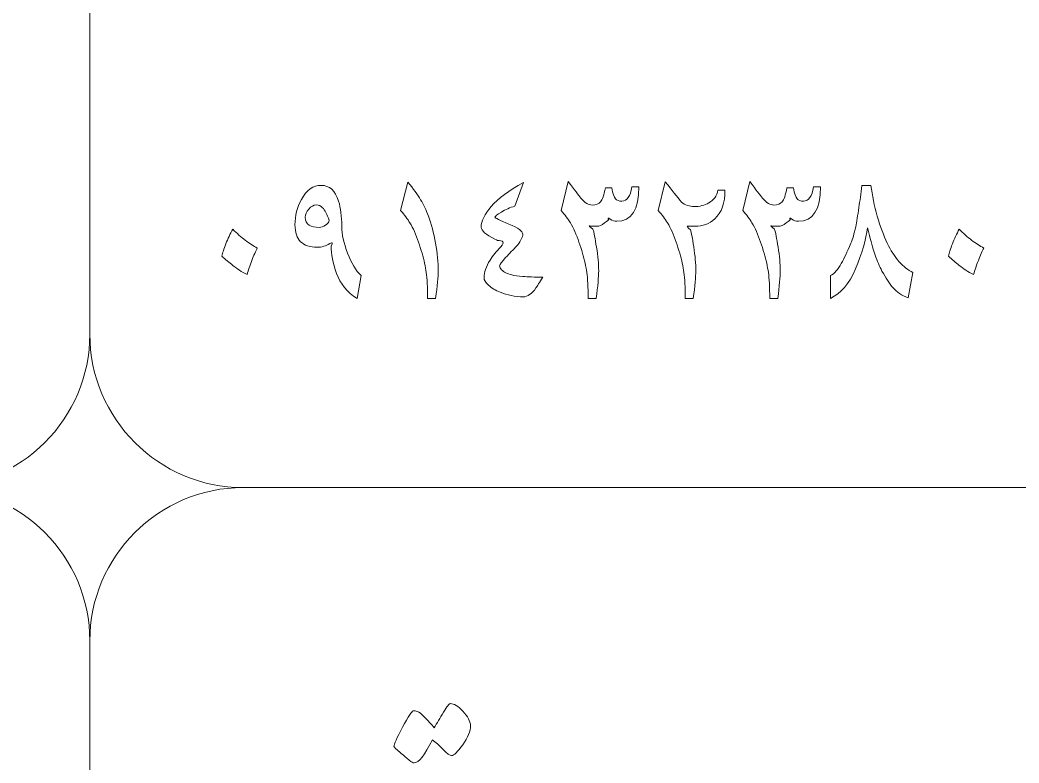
# Model space of a CAD drawing. Header units: millimetres. Extents: x 62 to 462, y 96 to 456.
# Drawn here: x 121.17 to 137.47, y 291.81 to 303.93 of the extents above; entities that cross this region are included whole.
import ezdxf

# ---------------------------------------------------------------- set-up
doc = ezdxf.new("R2010")
doc.units = ezdxf.units.MM
doc.header["$MEASUREMENT"] = 0
doc.layers.add('Layer 1', color=7, linetype='Continuous')

msp = doc.modelspace()

# ---------------------------------------------------------------- linework, layer by layer
at = {"layer": 'Layer 1', "color": 250, "lineweight": 18}
for points, knots in [([(104.8067, 316.3033), (104.8067, 316.3033), (119.8067, 316.3033), (119.8067, 316.3033), (121.1837, 316.3033), (122.3067, 315.1803), (122.3067, 313.8033), (122.3067, 313.8033), (122.3067, 298.8033), (122.3067, 298.8033), (122.3067, 297.4264), (121.1837, 296.3033), (119.8067, 296.3033), (119.8067, 296.3033), (104.8067, 296.3033), (104.8067, 296.3033), (103.4298, 296.3033), (102.3067, 297.4264), (102.3067, 298.8033), (102.3067, 298.8033), (102.3067, 313.8033), (102.3067, 313.8033), (102.3067, 315.1803), (103.4298, 316.3033), (104.8067, 316.3033)], [0, 0, 0, 0, 0.125, 0.125, 0.125, 0.25, 0.25, 0.25, 0.375, 0.375, 0.375, 0.5, 0.5, 0.5, 0.625, 0.625, 0.625, 0.75, 0.75, 0.75, 0.875, 0.875, 0.875, 1, 1, 1, 1]), ([(124.8067, 316.3033), (124.8067, 316.3033), (139.8067, 316.3033), (139.8067, 316.3033), (141.1837, 316.3033), (142.3067, 315.1803), (142.3067, 313.8033), (142.3067, 313.8033), (142.3067, 298.8033), (142.3067, 298.8033), (142.3067, 297.4264), (141.1837, 296.3033), (139.8067, 296.3033), (139.8067, 296.3033), (124.8067, 296.3033), (124.8067, 296.3033), (123.4298, 296.3033), (122.3067, 297.4264), (122.3067, 298.8033), (122.3067, 298.8033), (122.3067, 313.8033), (122.3067, 313.8033), (122.3067, 315.1803), (123.4298, 316.3033), (124.8067, 316.3033)], [0, 0, 0, 0, 0.125, 0.125, 0.125, 0.25, 0.25, 0.25, 0.375, 0.375, 0.375, 0.5, 0.5, 0.5, 0.625, 0.625, 0.625, 0.75, 0.75, 0.75, 0.875, 0.875, 0.875, 1, 1, 1, 1]), ([(104.8067, 296.3033), (104.8067, 296.3033), (119.8067, 296.3033), (119.8067, 296.3033), (121.1837, 296.3033), (122.3067, 295.1803), (122.3067, 293.8033), (122.3067, 293.8033), (122.3067, 278.8033), (122.3067, 278.8033), (122.3067, 277.4264), (121.1837, 276.3033), (119.8067, 276.3033), (119.8067, 276.3033), (104.8067, 276.3033), (104.8067, 276.3033), (103.4298, 276.3033), (102.3067, 277.4264), (102.3067, 278.8033), (102.3067, 278.8033), (102.3067, 293.8033), (102.3067, 293.8033), (102.3067, 295.1803), (103.4298, 296.3033), (104.8067, 296.3033)], [0, 0, 0, 0, 0.125, 0.125, 0.125, 0.25, 0.25, 0.25, 0.375, 0.375, 0.375, 0.5, 0.5, 0.5, 0.625, 0.625, 0.625, 0.75, 0.75, 0.75, 0.875, 0.875, 0.875, 1, 1, 1, 1]), ([(124.8067, 296.3033), (124.8067, 296.3033), (139.8067, 296.3033), (139.8067, 296.3033), (141.1837, 296.3033), (142.3067, 295.1803), (142.3067, 293.8033), (142.3067, 293.8033), (142.3067, 278.8033), (142.3067, 278.8033), (142.3067, 277.4264), (141.1837, 276.3033), (139.8067, 276.3033), (139.8067, 276.3033), (124.8067, 276.3033), (124.8067, 276.3033), (123.4298, 276.3033), (122.3067, 277.4264), (122.3067, 278.8033), (122.3067, 278.8033), (122.3067, 293.8033), (122.3067, 293.8033), (122.3067, 295.1803), (123.4298, 296.3033), (124.8067, 296.3033)], [0, 0, 0, 0, 0.125, 0.125, 0.125, 0.25, 0.25, 0.25, 0.375, 0.375, 0.375, 0.5, 0.5, 0.5, 0.625, 0.625, 0.625, 0.75, 0.75, 0.75, 0.875, 0.875, 0.875, 1, 1, 1, 1]), ([(127.2684, 292.0841), (127.2684, 292.1147), (127.3154, 292.217), (127.4095, 292.3945), (127.5036, 292.5709), (127.5612, 292.6591), (127.5812, 292.6591), (127.62, 292.6756), (127.6776, 292.6474), (127.7517, 292.5756), (127.827, 292.5027), (127.8834, 292.4392), (127.9222, 292.3839), (127.9681, 292.4592), (128.0198, 292.545), (128.0763, 292.6391), (128.1327, 292.7332), (128.1692, 292.7802), (128.188, 292.7802), (128.2456, 292.7802), (128.3138, 292.7379), (128.3926, 292.6544), (128.4726, 292.5709), (128.5137, 292.4921), (128.5184, 292.418), (128.5184, 292.331), (128.4761, 292.2275), (128.3914, 292.1088), (128.3079, 291.9912), (128.2479, 291.9324), (128.208, 291.9324), (128.1833, 291.9324), (128.1374, 291.9665), (128.0704, 292.0323), (128.0045, 292.0994), (127.9457, 292.1511), (127.8952, 292.1876), (127.7705, 291.9371), (127.6717, 291.8124), (127.5988, 291.8124), (127.58, 291.8124), (127.5542, 291.8266), (127.5189, 291.8571), (127.4871, 291.8842), (127.4377, 291.9253), (127.3695, 291.9806), (127.3013, 292.0359), (127.2684, 292.07), (127.2684, 292.0841)], [0, 0, 0, 0, 0.0625, 0.0625, 0.0625, 0.125, 0.125, 0.125, 0.1875, 0.1875, 0.1875, 0.25, 0.25, 0.25, 0.3125, 0.3125, 0.3125, 0.375, 0.375, 0.375, 0.4375, 0.4375, 0.4375, 0.5, 0.5, 0.5, 0.5625, 0.5625, 0.5625, 0.625, 0.625, 0.625, 0.6875, 0.6875, 0.6875, 0.75, 0.75, 0.75, 0.8125, 0.8125, 0.8125, 0.875, 0.875, 0.875, 0.9375, 0.9375, 0.9375, 1, 1, 1, 1])]:
    msp.add_open_spline(points, degree=3, knots=knots, dxfattribs=at)
at = {"layer": 'Layer 1', "color": 250, "lineweight": 9}
for points, knots in [([(126.7322, 299.7595), (126.7322, 299.7595), (126.667, 299.3844), (126.667, 299.3844), (126.5035, 299.4873), (126.3924, 299.6249), (126.3324, 299.7959), (126.2731, 299.967), (126.2431, 300.1151), (126.2431, 300.2404), (126.2754, 300.2997), (126.2678, 300.3139), (126.2207, 300.2815), (126.1602, 300.2427), (126.092, 300.2227), (126.0173, 300.2227), (125.8956, 300.2227), (125.8051, 300.2533), (125.7446, 300.3133), (125.684, 300.3738), (125.654, 300.4655), (125.654, 300.5884), (125.654, 300.736), (125.6893, 300.8747), (125.7593, 301.0034), (125.8427, 301.1557), (125.9497, 301.2321), (126.0797, 301.2321), (126.2149, 301.2321), (126.3101, 301.1457), (126.3654, 300.9723), (126.4001, 300.8629), (126.4171, 300.7271), (126.4171, 300.5637), (126.4171, 300.4344), (126.4483, 300.2886), (126.5112, 300.1263), (126.5735, 299.9646), (126.6476, 299.8424), (126.7322, 299.7595)], [0, 0, 0, 0, 0.0769231, 0.0769231, 0.0769231, 0.1538462, 0.1538462, 0.1538462, 0.2307692, 0.2307692, 0.2307692, 0.3076923, 0.3076923, 0.3076923, 0.3846154, 0.3846154, 0.3846154, 0.4615385, 0.4615385, 0.4615385, 0.5384615, 0.5384615, 0.5384615, 0.6153846, 0.6153846, 0.6153846, 0.6923077, 0.6923077, 0.6923077, 0.7692308, 0.7692308, 0.7692308, 0.8461538, 0.8461538, 0.8461538, 0.9230769, 0.9230769, 0.9230769, 1, 1, 1, 1]), ([(127.9897, 299.8388), (127.9897, 299.7436), (127.9762, 299.5925), (127.9486, 299.3862), (127.9486, 299.3862), (127.8175, 299.3862), (127.8175, 299.3862), (127.8175, 299.5696), (127.8104, 299.7107), (127.7963, 299.8089), (127.7816, 299.907), (127.7587, 300.0123), (127.7264, 300.1246), (127.6911, 300.2486), (127.6493, 300.3668), (127.6023, 300.4779), (127.5794, 300.5296), (127.5547, 300.5766), (127.5282, 300.619), (127.4906, 300.6825), (127.4401, 300.7506), (127.3766, 300.8241), (127.3766, 300.8241), (127.4924, 301.2856), (127.4924, 301.2856), (127.5853, 301.1745), (127.6552, 301.0781), (127.7028, 300.9981), (127.751, 300.9176), (127.7928, 300.8288), (127.8298, 300.7312), (127.8792, 300.6013), (127.918, 300.4538), (127.9468, 300.2892), (127.9756, 300.1246), (127.9897, 299.9746), (127.9897, 299.8388)], [0, 0, 0, 0, 0.0833333, 0.0833333, 0.0833333, 0.1666667, 0.1666667, 0.1666667, 0.25, 0.25, 0.25, 0.3333333, 0.3333333, 0.3333333, 0.4166667, 0.4166667, 0.4166667, 0.5, 0.5, 0.5, 0.5833333, 0.5833333, 0.5833333, 0.6666667, 0.6666667, 0.6666667, 0.75, 0.75, 0.75, 0.8333333, 0.8333333, 0.8333333, 0.9166667, 0.9166667, 0.9166667, 1, 1, 1, 1]), ([(129.6952, 299.7354), (129.6435, 299.646), (129.607, 299.5866), (129.5853, 299.5584), (129.5141, 299.4614), (129.4459, 299.4132), (129.3819, 299.4132), (129.3143, 299.4132), (129.2478, 299.4203), (129.1832, 299.4344), (129.1179, 299.4479), (129.0579, 299.4655), (129.0027, 299.4873), (128.9239, 299.5208), (128.8598, 299.559), (128.811, 299.6031), (128.7622, 299.6466), (128.7375, 299.6883), (128.7375, 299.7289), (128.7375, 299.8124), (128.7705, 299.9059), (128.8357, 300.0093), (128.8828, 300.0828), (128.9415, 300.1569), (129.0115, 300.2315), (129.0779, 300.3003), (129.0574, 300.335), (128.9498, 300.335), (128.9727, 300.3256), (128.9609, 300.3327), (128.9151, 300.3556), (128.7658, 300.4279), (128.6911, 300.4926), (128.6911, 300.5502), (128.6911, 300.6478), (128.7458, 300.7601), (128.8545, 300.8876), (128.9686, 301.0199), (129.1438, 301.151), (129.3801, 301.2803), (129.3801, 301.2803), (129.239, 300.8929), (129.239, 300.8929), (129.1632, 300.87), (129.0903, 300.8377), (129.0209, 300.7959), (128.9515, 300.7536), (128.9168, 300.726), (128.9168, 300.7118), (128.9168, 300.7019), (128.9927, 300.6642), (129.1444, 300.6002), (129.2954, 300.5361), (129.3713, 300.4814), (129.3713, 300.4367), (129.3713, 300.4179), (129.3601, 300.3867), (129.3378, 300.3427), (129.3154, 300.2986), (129.2943, 300.2668), (129.2749, 300.2468), (129.2131, 300.1828), (129.1514, 300.1193), (129.0909, 300.0558), (129.025, 299.9846), (128.9927, 299.9394), (128.9927, 299.92), (128.9927, 299.9006), (129.0033, 299.8788), (129.0256, 299.8559), (129.0609, 299.8183), (129.1167, 299.7895), (129.1926, 299.7701), (129.2325, 299.7595), (129.2931, 299.7512), (129.373, 299.7448), (129.4536, 299.7389), (129.5612, 299.7354), (129.6952, 299.7354)], [0, 0, 0, 0, 0.0384615, 0.0384615, 0.0384615, 0.0769231, 0.0769231, 0.0769231, 0.1153846, 0.1153846, 0.1153846, 0.1538462, 0.1538462, 0.1538462, 0.1923077, 0.1923077, 0.1923077, 0.2307692, 0.2307692, 0.2307692, 0.2692308, 0.2692308, 0.2692308, 0.3076923, 0.3076923, 0.3076923, 0.3461538, 0.3461538, 0.3461538, 0.3846154, 0.3846154, 0.3846154, 0.4230769, 0.4230769, 0.4230769, 0.4615385, 0.4615385, 0.4615385, 0.5, 0.5, 0.5, 0.5384615, 0.5384615, 0.5384615, 0.5769231, 0.5769231, 0.5769231, 0.6153846, 0.6153846, 0.6153846, 0.6538462, 0.6538462, 0.6538462, 0.6923077, 0.6923077, 0.6923077, 0.7307692, 0.7307692, 0.7307692, 0.7692308, 0.7692308, 0.7692308, 0.8076923, 0.8076923, 0.8076923, 0.8461538, 0.8461538, 0.8461538, 0.8846154, 0.8846154, 0.8846154, 0.9230769, 0.9230769, 0.9230769, 0.9615385, 0.9615385, 0.9615385, 1, 1, 1, 1]), ([(130.9856, 300.974), (131.0715, 300.974), (131.1261, 301.0516), (131.1491, 301.2063), (131.1491, 301.2063), (131.2649, 301.2063), (131.2649, 301.2063), (131.2649, 300.833), (131.1438, 300.6466), (130.9028, 300.6466), (130.8651, 300.6466), (130.8293, 300.6584), (130.7952, 300.6819), (130.7617, 300.7054), (130.754, 300.7007), (130.774, 300.6672), (130.7752, 300.673), (130.7523, 300.6572), (130.7046, 300.619), (130.6623, 300.5837), (130.6194, 300.5655), (130.5759, 300.5655), (130.57, 300.5655), (130.563, 300.5655), (130.5541, 300.5649), (130.5453, 300.5643), (130.5353, 300.5637), (130.5242, 300.5637), (130.5036, 300.5637), (130.483, 300.5661), (130.463, 300.5702), (130.443, 300.5743), (130.4601, 300.5566), (130.5153, 300.5173), (130.5306, 300.4649), (130.5494, 300.3668), (130.573, 300.2227), (130.5965, 300.0793), (130.6082, 299.9511), (130.6082, 299.8388), (130.6082, 299.7436), (130.5947, 299.5925), (130.5671, 299.3862), (130.5671, 299.3862), (130.436, 299.3862), (130.436, 299.3862), (130.436, 299.5696), (130.4289, 299.7107), (130.4148, 299.8089), (130.4001, 299.907), (130.3772, 300.0123), (130.3449, 300.1246), (130.3096, 300.2486), (130.2678, 300.3668), (130.2208, 300.4779), (130.1979, 300.5296), (130.1732, 300.5766), (130.1467, 300.619), (130.1091, 300.6825), (130.0586, 300.7506), (129.9951, 300.8241), (129.9951, 300.8241), (130.1126, 301.2927), (130.1126, 301.2927), (130.2126, 301.1592), (130.2814, 301.0699), (130.319, 301.024), (130.3848, 300.9482), (130.4448, 300.91), (130.5001, 300.91), (130.563, 300.91), (130.6094, 300.9282), (130.6394, 300.9635), (130.6682, 300.9981), (130.6941, 301.0734), (130.717, 301.1892), (130.717, 301.1892), (130.824, 301.1892), (130.824, 301.1892), (130.8398, 301.0975), (130.8592, 301.0387), (130.8822, 301.0128), (130.9051, 300.987), (130.9398, 300.974), (130.9856, 300.974)], [0, 0, 0, 0, 0.0357143, 0.0357143, 0.0357143, 0.0714286, 0.0714286, 0.0714286, 0.1071429, 0.1071429, 0.1071429, 0.1428571, 0.1428571, 0.1428571, 0.1785714, 0.1785714, 0.1785714, 0.2142857, 0.2142857, 0.2142857, 0.25, 0.25, 0.25, 0.2857143, 0.2857143, 0.2857143, 0.3214286, 0.3214286, 0.3214286, 0.3571429, 0.3571429, 0.3571429, 0.3928571, 0.3928571, 0.3928571, 0.4285714, 0.4285714, 0.4285714, 0.4642857, 0.4642857, 0.4642857, 0.5, 0.5, 0.5, 0.5357143, 0.5357143, 0.5357143, 0.5714286, 0.5714286, 0.5714286, 0.6071429, 0.6071429, 0.6071429, 0.6428571, 0.6428571, 0.6428571, 0.6785714, 0.6785714, 0.6785714, 0.7142857, 0.7142857, 0.7142857, 0.75, 0.75, 0.75, 0.7857143, 0.7857143, 0.7857143, 0.8214286, 0.8214286, 0.8214286, 0.8571429, 0.8571429, 0.8571429, 0.8928571, 0.8928571, 0.8928571, 0.9285714, 0.9285714, 0.9285714, 0.9642857, 0.9642857, 0.9642857, 1, 1, 1, 1]), ([(132.1691, 300.8859), (132.2555, 300.8859), (132.3337, 300.9059), (132.4048, 300.9447), (132.4865, 300.9893), (132.5365, 301.0593), (132.5547, 301.1545), (132.5547, 301.1545), (132.6688, 301.1545), (132.6688, 301.1545), (132.6688, 300.9435), (132.6141, 300.7877), (132.5048, 300.6877), (132.4154, 300.6054), (132.3067, 300.5637), (132.1797, 300.5637), (132.1797, 300.5637), (132.1538, 300.5637), (132.1538, 300.5637), (132.1168, 300.5637), (132.0868, 300.5649), (132.0633, 300.5672), (132.0398, 300.5696), (132.055, 300.549), (132.1091, 300.5055), (132.1203, 300.4655), (132.1373, 300.3726), (132.1597, 300.2274), (132.182, 300.0822), (132.1932, 299.9523), (132.1932, 299.8388), (132.1932, 299.7436), (132.1797, 299.5925), (132.152, 299.3862), (132.152, 299.3862), (132.0209, 299.3862), (132.0209, 299.3862), (132.0209, 299.5696), (132.0139, 299.7107), (131.9998, 299.8089), (131.9851, 299.907), (131.9622, 300.0123), (131.9298, 300.1246), (131.894, 300.2486), (131.8528, 300.3668), (131.8058, 300.4779), (131.7828, 300.5296), (131.7582, 300.5766), (131.7317, 300.619), (131.6941, 300.6825), (131.6435, 300.7506), (131.58, 300.8241), (131.58, 300.8241), (131.6953, 301.2874), (131.6953, 301.2874), (131.8034, 301.1539), (131.891, 301.0452), (131.9592, 300.9599), (132.0186, 300.9106), (132.0885, 300.8859), (132.1691, 300.8859)], [0, 0, 0, 0, 0.05, 0.05, 0.05, 0.1, 0.1, 0.1, 0.15, 0.15, 0.15, 0.2, 0.2, 0.2, 0.25, 0.25, 0.25, 0.3, 0.3, 0.3, 0.35, 0.35, 0.35, 0.4, 0.4, 0.4, 0.45, 0.45, 0.45, 0.5, 0.5, 0.5, 0.55, 0.55, 0.55, 0.6, 0.6, 0.6, 0.65, 0.65, 0.65, 0.7, 0.7, 0.7, 0.75, 0.75, 0.75, 0.8, 0.8, 0.8, 0.85, 0.85, 0.85, 0.9, 0.9, 0.9, 0.95, 0.95, 0.95, 1, 1, 1, 1]), ([(133.9486, 300.974), (134.0345, 300.974), (134.0891, 301.0516), (134.1121, 301.2063), (134.1121, 301.2063), (134.2279, 301.2063), (134.2279, 301.2063), (134.2279, 300.833), (134.1068, 300.6466), (133.8658, 300.6466), (133.8281, 300.6466), (133.7923, 300.6584), (133.7582, 300.6819), (133.7247, 300.7054), (133.717, 300.7007), (133.737, 300.6672), (133.7382, 300.673), (133.7153, 300.6572), (133.6676, 300.619), (133.6253, 300.5837), (133.5824, 300.5655), (133.5389, 300.5655), (133.533, 300.5655), (133.526, 300.5655), (133.5171, 300.5649), (133.5083, 300.5643), (133.4983, 300.5637), (133.4872, 300.5637), (133.4666, 300.5637), (133.446, 300.5661), (133.426, 300.5702), (133.406, 300.5743), (133.4231, 300.5566), (133.4783, 300.5173), (133.4936, 300.4649), (133.5124, 300.3668), (133.536, 300.2227), (133.5595, 300.0793), (133.5712, 299.9511), (133.5712, 299.8388), (133.5712, 299.7436), (133.5577, 299.5925), (133.5301, 299.3862), (133.5301, 299.3862), (133.399, 299.3862), (133.399, 299.3862), (133.399, 299.5696), (133.3919, 299.7107), (133.3778, 299.8089), (133.3631, 299.907), (133.3402, 300.0123), (133.3079, 300.1246), (133.2726, 300.2486), (133.2308, 300.3668), (133.1838, 300.4779), (133.1609, 300.5296), (133.1362, 300.5766), (133.1097, 300.619), (133.0721, 300.6825), (133.0216, 300.7506), (132.9581, 300.8241), (132.9581, 300.8241), (133.0756, 301.2927), (133.0756, 301.2927), (133.1756, 301.1592), (133.2444, 301.0699), (133.282, 301.024), (133.3478, 300.9482), (133.4078, 300.91), (133.4631, 300.91), (133.526, 300.91), (133.5724, 300.9282), (133.6024, 300.9635), (133.6312, 300.9981), (133.6571, 301.0734), (133.68, 301.1892), (133.68, 301.1892), (133.787, 301.1892), (133.787, 301.1892), (133.8028, 301.0975), (133.8222, 301.0387), (133.8452, 301.0128), (133.8681, 300.987), (133.9028, 300.974), (133.9486, 300.974)], [0, 0, 0, 0, 0.0357143, 0.0357143, 0.0357143, 0.0714286, 0.0714286, 0.0714286, 0.1071429, 0.1071429, 0.1071429, 0.1428571, 0.1428571, 0.1428571, 0.1785714, 0.1785714, 0.1785714, 0.2142857, 0.2142857, 0.2142857, 0.25, 0.25, 0.25, 0.2857143, 0.2857143, 0.2857143, 0.3214286, 0.3214286, 0.3214286, 0.3571429, 0.3571429, 0.3571429, 0.3928571, 0.3928571, 0.3928571, 0.4285714, 0.4285714, 0.4285714, 0.4642857, 0.4642857, 0.4642857, 0.5, 0.5, 0.5, 0.5357143, 0.5357143, 0.5357143, 0.5714286, 0.5714286, 0.5714286, 0.6071429, 0.6071429, 0.6071429, 0.6428571, 0.6428571, 0.6428571, 0.6785714, 0.6785714, 0.6785714, 0.7142857, 0.7142857, 0.7142857, 0.75, 0.75, 0.75, 0.7857143, 0.7857143, 0.7857143, 0.8214286, 0.8214286, 0.8214286, 0.8571429, 0.8571429, 0.8571429, 0.8928571, 0.8928571, 0.8928571, 0.9285714, 0.9285714, 0.9285714, 0.9642857, 0.9642857, 0.9642857, 1, 1, 1, 1]), ([(134.3914, 299.7595), (134.4525, 299.7942), (134.5107, 299.8606), (134.5671, 299.9594), (134.6106, 300.034), (134.6624, 300.1434), (134.7223, 300.2868), (134.7511, 300.3544), (134.7776, 300.4438), (134.8017, 300.5555), (134.8176, 300.6348), (134.8352, 300.7401), (134.8546, 300.8723), (134.8699, 300.9758), (134.8858, 301.0957), (134.9028, 301.2321), (134.9028, 301.2321), (135.0492, 301.2321), (135.0492, 301.2321), (135.0704, 301.0669), (135.105, 300.8988), (135.1544, 300.7283), (135.2038, 300.5578), (135.2579, 300.412), (135.3167, 300.2903), (135.3714, 300.1739), (135.4372, 300.0728), (135.513, 299.987), (135.5806, 299.9076), (135.6541, 299.8494), (135.7335, 299.8112), (135.7335, 299.8112), (135.6577, 299.3962), (135.6577, 299.3962), (135.553, 299.4373), (135.4707, 299.4932), (135.4102, 299.5631), (135.3502, 299.6331), (135.2902, 299.7236), (135.2303, 299.8336), (135.1891, 299.9106), (135.1515, 299.9982), (135.1186, 300.0957), (135.0933, 300.1716), (135.0627, 300.2768), (135.0269, 300.4126), (134.9998, 300.5137), (134.9881, 300.5561), (134.9928, 300.5396), (134.9722, 300.3491), (134.9069, 300.1257), (134.7982, 299.87), (134.6947, 299.6278), (134.5595, 299.4673), (134.3914, 299.3891), (134.3914, 299.3891), (134.3914, 299.7595), (134.3914, 299.7595)], [0, 0, 0, 0, 0.0526316, 0.0526316, 0.0526316, 0.1052632, 0.1052632, 0.1052632, 0.1578947, 0.1578947, 0.1578947, 0.2105263, 0.2105263, 0.2105263, 0.2631579, 0.2631579, 0.2631579, 0.3157895, 0.3157895, 0.3157895, 0.3684211, 0.3684211, 0.3684211, 0.4210526, 0.4210526, 0.4210526, 0.4736842, 0.4736842, 0.4736842, 0.5263158, 0.5263158, 0.5263158, 0.5789474, 0.5789474, 0.5789474, 0.6315789, 0.6315789, 0.6315789, 0.6842105, 0.6842105, 0.6842105, 0.7368421, 0.7368421, 0.7368421, 0.7894737, 0.7894737, 0.7894737, 0.8421053, 0.8421053, 0.8421053, 0.8947368, 0.8947368, 0.8947368, 0.9473684, 0.9473684, 0.9473684, 1, 1, 1, 1]), ([(126.2119, 300.6572), (126.1767, 300.7601), (126.1402, 300.8306), (126.1038, 300.8671), (126.0738, 300.897), (126.0397, 300.9117), (126.0021, 300.9117), (125.9574, 300.9117), (125.9156, 300.8894), (125.878, 300.8447), (125.8404, 300.8), (125.821, 300.7559), (125.821, 300.7118), (125.821, 300.6525), (125.8427, 300.6096), (125.8868, 300.5831), (125.9256, 300.559), (125.9791, 300.5467), (126.0467, 300.5467), (126.0814, 300.5467), (126.1161, 300.559), (126.152, 300.5831), (126.1872, 300.6072), (126.2078, 300.6319), (126.2119, 300.6572)], [0, 0, 0, 0, 0.125, 0.125, 0.125, 0.25, 0.25, 0.25, 0.375, 0.375, 0.375, 0.5, 0.5, 0.5, 0.625, 0.625, 0.625, 0.75, 0.75, 0.75, 0.875, 0.875, 0.875, 1, 1, 1, 1]), ([(124.8721, 299.7771), (124.7857, 299.8218), (124.7075, 299.8718), (124.6375, 299.927), (124.5793, 299.9717), (124.5206, 300.0223), (124.4618, 300.0781), (124.4735, 300.1275), (124.4947, 300.1939), (124.5264, 300.2774), (124.5582, 300.3603), (124.5958, 300.4408), (124.6393, 300.5173), (124.7046, 300.4497), (124.7722, 300.3897), (124.8415, 300.3374), (124.9115, 300.285), (124.9768, 300.2427), (125.0391, 300.2092), (125.0114, 300.1598), (124.982, 300.0928), (124.9503, 300.0076), (124.9186, 299.9229), (124.8927, 299.8459), (124.8721, 299.7771)], [0, 0, 0, 0, 0.125, 0.125, 0.125, 0.25, 0.25, 0.25, 0.375, 0.375, 0.375, 0.5, 0.5, 0.5, 0.625, 0.625, 0.625, 0.75, 0.75, 0.75, 0.875, 0.875, 0.875, 1, 1, 1, 1]), ([(136.7241, 299.7771), (136.6377, 299.8218), (136.5595, 299.8718), (136.4895, 299.927), (136.4313, 299.9717), (136.3726, 300.0223), (136.3138, 300.0781), (136.3255, 300.1275), (136.3467, 300.1939), (136.3784, 300.2774), (136.4102, 300.3603), (136.4478, 300.4408), (136.4913, 300.5173), (136.5566, 300.4497), (136.6242, 300.3897), (136.6935, 300.3374), (136.7635, 300.285), (136.8288, 300.2427), (136.8911, 300.2092), (136.8634, 300.1598), (136.834, 300.0928), (136.8023, 300.0076), (136.7706, 299.9229), (136.7447, 299.8459), (136.7241, 299.7771)], [0, 0, 0, 0, 0.125, 0.125, 0.125, 0.25, 0.25, 0.25, 0.375, 0.375, 0.375, 0.5, 0.5, 0.5, 0.625, 0.625, 0.625, 0.75, 0.75, 0.75, 0.875, 0.875, 0.875, 1, 1, 1, 1])]:
    msp.add_open_spline(points, degree=3, knots=knots, dxfattribs=at)

doc.saveas('drawing.dxf')
